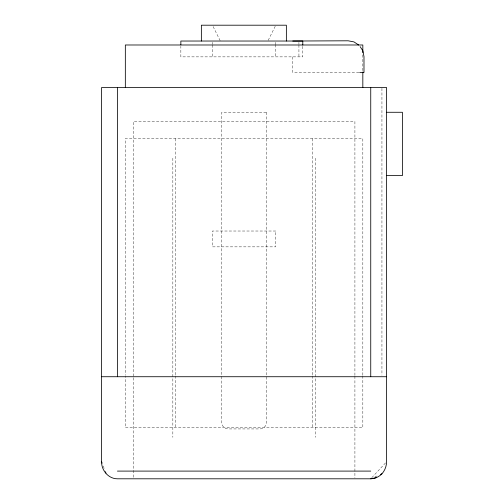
<?xml version="1.0" encoding="UTF-8"?>
<svg xmlns="http://www.w3.org/2000/svg" width="504" height="504" viewBox="0 0 504 504"><rect width="100%" height="100%" fill="white"/><g stroke="black" fill="none" stroke-linecap="round" stroke-linejoin="round"><path stroke-width="0.38" stroke-dasharray="2.52 1.89" d="M268.178 40.345L275.751 25.2M371.801 477.666L385.522 462.924M374.945 476.929L377.042 475.996M358.999 72.469L292.736 72.469L292.736 56.864M213.11 26.58L220.336 41.032M103.225 466.036L104.863 470.276M381.938 88.307L381.938 375.152M362.83 54.867L362.83 71.285M362.83 375.108L362.83 138.556L125.338 138.556L125.338 375.108M362.83 375.896L362.83 427.764L125.338 427.764L125.338 375.896M354.911 375.386L354.911 121.546L133.258 121.546L133.258 376.948M354.911 376.167L354.911 478.019M315.328 158.218L315.328 437.327M312.637 138.556L312.637 375.108M312.637 375.896L312.637 427.764M302.791 46.311L302.791 56.864L180.854 56.864L180.854 46.311M298.929 42.355L298.929 44.333M298.929 44.988L298.929 56.864M275.751 42.355L275.751 44.333M275.751 44.629L275.751 56.864M212.417 42.355L212.417 44.333M212.417 44.988L212.417 56.864M175.524 138.556L175.524 375.108M175.524 375.896L175.524 427.764M172.841 158.218L172.841 437.327M133.258 377.735L133.258 478.019M266.471 112.279L266.465 422.598C266.414 426 263.542 428.86 260.14 428.929L228.029 428.929C224.627 428.86 221.754 426 221.697 422.598L221.691 112.279L266.471 112.279M275.751 231.021L212.417 231.021L212.417 246.853L275.751 246.853L275.751 231.021"/><path stroke-width="0.76" d="M381.938 473.817C384.886 470.528 386.53 466.2 386.574 461.79L386.574 87.52L101.594 87.52L101.594 461.79C101.417 470.434 108.517 478.85 117.426 478.8L370.742 478.8C374.976 478.756 379.021 476.853 381.938 473.817L380.539 474.44M370.742 478.8L376.57 477.603M359.711 72.469L363.983 72.469L363.983 56.631L362.874 50.803L360.127 46.633M386.574 112.279L402.406 112.279L402.406 175.606L386.574 175.606M101.594 376.727L386.574 376.727M117.426 471.095L370.742 471.095M358.747 45.045L353.978 41.914L348.151 40.799L292.736 41.032M101.594 461.79L102.136 463.201M105.412 471.694L105.953 473.111M370.742 87.52L370.742 376.727M362.83 52.725L362.83 44.988L125.338 44.988L125.338 87.52M362.83 72.053L362.83 87.52M302.791 44.988L302.791 41.032L180.854 41.032L180.854 44.799M286.367 41.032L286.367 25.2L201.367 25.2L201.367 41.032M117.426 87.52L117.426 376.727"/></g></svg>
